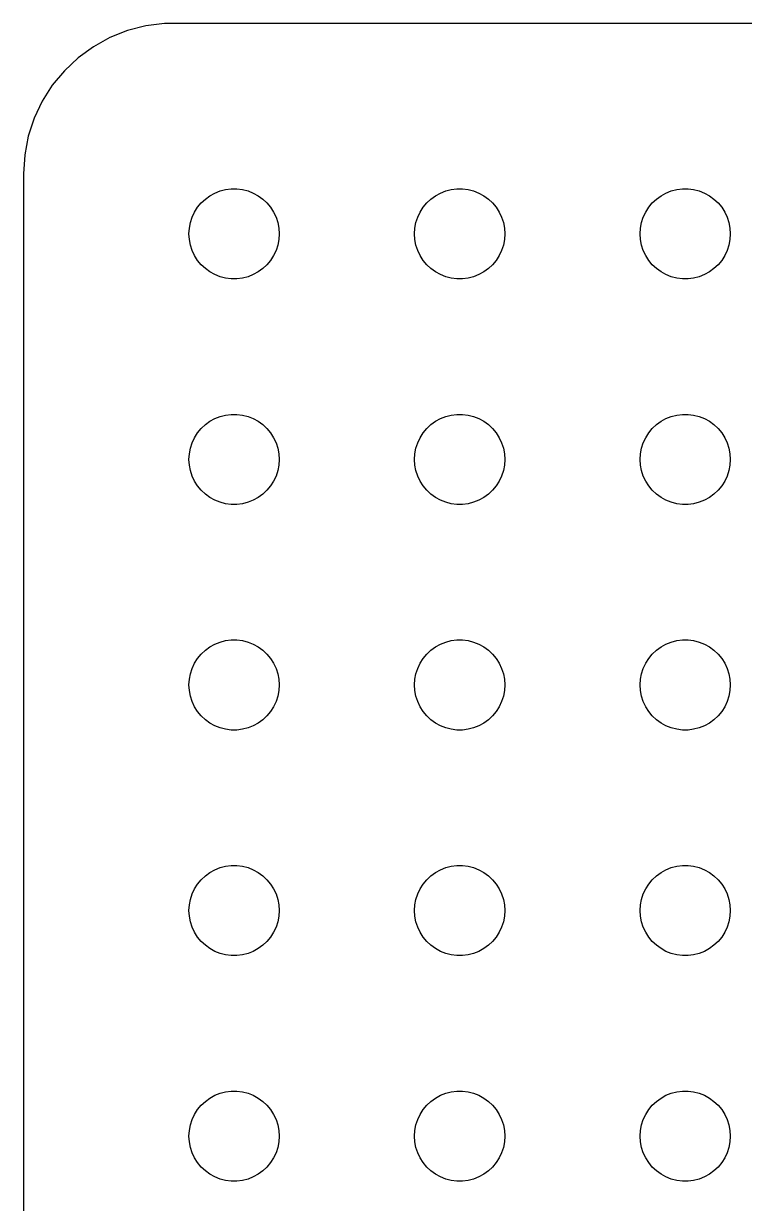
# Model space of a CAD drawing. Header units: metres. Extents: x -187 to 187, y -37 to 37.
# Drawn here: x -187 to -163.03, y -2.24 to 36.99 of the extents above; entities that cross this region are included whole.
import ezdxf

# ---------------------------------------------------------------- set-up
doc = ezdxf.new("R2010")
doc.units = ezdxf.units.M

msp = doc.modelspace()

# ---------------------------------------------------------------- linework, layer by layer
for p, q in [((-182.937, 36.9114), (-183.545, 36.7553)), ((-182.314, 36.9901), (-182.937, 36.9114)), ((182.314, 36.9901), (-182.314, 36.9901)), ((-184.129, 36.5241), (-184.679, 36.2216)), ((-183.545, 36.7553), (-184.129, 36.5241)), ((-184.679, 36.2216), (-185.187, 35.8526)), ((-185.187, 35.8526), (-185.645, 35.4227)), ((-185.645, 35.4227), (-186.045, 34.9389)), ((-186.045, 34.9389), (-186.382, 34.4088)), ((-186.382, 34.4088), (-186.649, 33.8406)), ((-186.649, 33.8406), (-186.843, 33.2434)), ((-186.843, 33.2434), (-186.961, 32.6267)), ((-186.961, 32.6267), (-187, 32)), ((-187, 32), (-187, -32)), ((-180.639, 31.3572), (-180.464, 31.4266)), ((-180.464, 31.4266), (-180.281, 31.4734)), ((-180.281, 31.4734), (-180.094, 31.497)), ((-180.094, 31.497), (-179.906, 31.497)), ((-179.906, 31.497), (-179.719, 31.4734)), ((-179.719, 31.4734), (-179.536, 31.4266)), ((-179.536, 31.4266), (-179.361, 31.3572)), ((-173.139, 31.3572), (-172.964, 31.4266)), ((-172.964, 31.4266), (-172.781, 31.4734)), ((-172.781, 31.4734), (-172.594, 31.497)), ((-172.594, 31.497), (-172.406, 31.497)), ((-172.406, 31.497), (-172.219, 31.4734)), ((-172.219, 31.4734), (-172.036, 31.4266)), ((-172.036, 31.4266), (-171.861, 31.3572)), ((-165.639, 31.3572), (-165.464, 31.4266)), ((-165.464, 31.4266), (-165.281, 31.4734)), ((-165.281, 31.4734), (-165.094, 31.497)), ((-165.094, 31.497), (-164.906, 31.497)), ((-164.906, 31.497), (-164.719, 31.4734)), ((-164.719, 31.4734), (-164.536, 31.4266)), ((-164.536, 31.4266), (-164.361, 31.3572)), ((-181.214, 30.8817), (-181.093, 31.0268)), ((-181.093, 31.0268), (-180.956, 31.1558)), ((-180.956, 31.1558), (-180.804, 31.2665)), ((-180.804, 31.2665), (-180.639, 31.3572)), ((-179.361, 31.3572), (-179.196, 31.2665)), ((-179.196, 31.2665), (-179.044, 31.1558)), ((-179.044, 31.1558), (-178.907, 31.0268)), ((-178.907, 31.0268), (-178.786, 30.8817)), ((-173.714, 30.8817), (-173.593, 31.0268)), ((-173.593, 31.0268), (-173.456, 31.1558)), ((-173.456, 31.1558), (-173.304, 31.2665)), ((-173.304, 31.2665), (-173.139, 31.3572)), ((-171.861, 31.3572), (-171.696, 31.2665)), ((-171.696, 31.2665), (-171.544, 31.1558)), ((-171.544, 31.1558), (-171.407, 31.0268)), ((-171.407, 31.0268), (-171.286, 30.8817)), ((-166.214, 30.8817), (-166.093, 31.0268)), ((-166.093, 31.0268), (-165.956, 31.1558)), ((-165.956, 31.1558), (-165.804, 31.2665)), ((-165.804, 31.2665), (-165.639, 31.3572)), ((-164.361, 31.3572), (-164.196, 31.2665)), ((-164.196, 31.2665), (-164.044, 31.1558)), ((-164.044, 31.1558), (-163.907, 31.0268)), ((-163.907, 31.0268), (-163.786, 30.8817)), ((-181.395, 30.5522), (-181.314, 30.7226)), ((-181.314, 30.7226), (-181.214, 30.8817)), ((-178.786, 30.8817), (-178.686, 30.7226)), ((-178.686, 30.7226), (-178.605, 30.5522)), ((-173.895, 30.5522), (-173.814, 30.7226)), ((-173.814, 30.7226), (-173.714, 30.8817)), ((-171.286, 30.8817), (-171.186, 30.7226)), ((-171.186, 30.7226), (-171.105, 30.5522)), ((-166.395, 30.5522), (-166.314, 30.7226)), ((-166.314, 30.7226), (-166.214, 30.8817)), ((-163.786, 30.8817), (-163.686, 30.7226)), ((-163.686, 30.7226), (-163.605, 30.5522)), ((-181.488, 30.188), (-181.453, 30.373)), ((-181.453, 30.373), (-181.395, 30.5522)), ((-178.605, 30.5522), (-178.547, 30.373)), ((-178.547, 30.373), (-178.512, 30.188)), ((-173.988, 30.188), (-173.953, 30.373)), ((-173.953, 30.373), (-173.895, 30.5522)), ((-171.105, 30.5522), (-171.047, 30.373)), ((-171.047, 30.373), (-171.012, 30.188)), ((-166.488, 30.188), (-166.453, 30.373)), ((-166.453, 30.373), (-166.395, 30.5522)), ((-163.605, 30.5522), (-163.547, 30.373)), ((-163.547, 30.373), (-163.512, 30.188)), ((-181.5, 30), (-181.488, 30.188)), ((-181.488, 29.812), (-181.5, 30)), ((-178.512, 30.188), (-178.5, 30)), ((-178.5, 30), (-178.512, 29.812)), ((-174, 30), (-173.988, 30.188)), ((-173.988, 29.812), (-174, 30)), ((-171.012, 30.188), (-171, 30)), ((-171, 30), (-171.012, 29.812)), ((-166.5, 30), (-166.488, 30.188)), ((-166.488, 29.812), (-166.5, 30)), ((-163.512, 30.188), (-163.5, 30)), ((-163.5, 30), (-163.512, 29.812)), ((-181.453, 29.627), (-181.488, 29.812)), ((-181.395, 29.4478), (-181.453, 29.627)), ((-181.314, 29.2774), (-181.395, 29.4478)), ((-178.605, 29.4478), (-178.686, 29.2774)), ((-178.547, 29.627), (-178.605, 29.4478)), ((-178.512, 29.812), (-178.547, 29.627)), ((-173.953, 29.627), (-173.988, 29.812)), ((-173.895, 29.4478), (-173.953, 29.627)), ((-173.814, 29.2774), (-173.895, 29.4478)), ((-171.105, 29.4478), (-171.186, 29.2774)), ((-171.047, 29.627), (-171.105, 29.4478)), ((-171.012, 29.812), (-171.047, 29.627)), ((-166.453, 29.627), (-166.488, 29.812)), ((-166.395, 29.4478), (-166.453, 29.627)), ((-166.314, 29.2774), (-166.395, 29.4478)), ((-163.605, 29.4478), (-163.686, 29.2774)), ((-163.547, 29.627), (-163.605, 29.4478)), ((-163.512, 29.812), (-163.547, 29.627)), ((-181.214, 29.1183), (-181.314, 29.2774)), ((-181.093, 28.9732), (-181.214, 29.1183)), ((-178.786, 29.1183), (-178.907, 28.9732)), ((-178.686, 29.2774), (-178.786, 29.1183)), ((-173.714, 29.1183), (-173.814, 29.2774)), ((-173.593, 28.9732), (-173.714, 29.1183)), ((-171.286, 29.1183), (-171.407, 28.9732)), ((-171.186, 29.2774), (-171.286, 29.1183)), ((-166.214, 29.1183), (-166.314, 29.2774)), ((-166.093, 28.9732), (-166.214, 29.1183)), ((-163.786, 29.1183), (-163.907, 28.9732)), ((-163.686, 29.2774), (-163.786, 29.1183)), ((-180.956, 28.8442), (-181.093, 28.9732)), ((-180.804, 28.7335), (-180.956, 28.8442)), ((-180.639, 28.6427), (-180.804, 28.7335)), ((-180.464, 28.5734), (-180.639, 28.6427)), ((-179.361, 28.6427), (-179.536, 28.5734)), ((-179.196, 28.7335), (-179.361, 28.6427)), ((-179.044, 28.8442), (-179.196, 28.7335)), ((-178.907, 28.9732), (-179.044, 28.8442)), ((-173.456, 28.8442), (-173.593, 28.9732)), ((-173.304, 28.7335), (-173.456, 28.8442)), ((-173.139, 28.6427), (-173.304, 28.7335)), ((-172.964, 28.5734), (-173.139, 28.6427)), ((-171.861, 28.6427), (-172.036, 28.5734)), ((-171.696, 28.7335), (-171.861, 28.6427)), ((-171.544, 28.8442), (-171.696, 28.7335)), ((-171.407, 28.9732), (-171.544, 28.8442)), ((-165.956, 28.8442), (-166.093, 28.9732)), ((-165.804, 28.7335), (-165.956, 28.8442)), ((-165.639, 28.6427), (-165.804, 28.7335)), ((-165.464, 28.5734), (-165.639, 28.6427)), ((-164.361, 28.6427), (-164.536, 28.5734)), ((-164.196, 28.7335), (-164.361, 28.6427)), ((-164.044, 28.8442), (-164.196, 28.7335)), ((-163.907, 28.9732), (-164.044, 28.8442)), ((-180.281, 28.5266), (-180.464, 28.5734)), ((-180.094, 28.503), (-180.281, 28.5266)), ((-179.906, 28.503), (-180.094, 28.503)), ((-179.719, 28.5266), (-179.906, 28.503)), ((-179.536, 28.5734), (-179.719, 28.5266)), ((-172.781, 28.5266), (-172.964, 28.5734)), ((-172.594, 28.503), (-172.781, 28.5266)), ((-172.406, 28.503), (-172.594, 28.503)), ((-172.219, 28.5266), (-172.406, 28.503)), ((-172.036, 28.5734), (-172.219, 28.5266)), ((-165.281, 28.5266), (-165.464, 28.5734)), ((-165.094, 28.503), (-165.281, 28.5266)), ((-164.906, 28.503), (-165.094, 28.503)), ((-164.719, 28.5266), (-164.906, 28.503)), ((-164.536, 28.5734), (-164.719, 28.5266)), ((-180.464, 23.9266), (-180.281, 23.9734)), ((-180.281, 23.9734), (-180.094, 23.997)), ((-180.094, 23.997), (-179.906, 23.997)), ((-179.906, 23.997), (-179.719, 23.9734)), ((-179.719, 23.9734), (-179.536, 23.9266)), ((-172.964, 23.9266), (-172.781, 23.9734)), ((-172.781, 23.9734), (-172.594, 23.997)), ((-172.594, 23.997), (-172.406, 23.997)), ((-172.406, 23.997), (-172.219, 23.9734)), ((-172.219, 23.9734), (-172.036, 23.9266)), ((-165.464, 23.9266), (-165.281, 23.9734)), ((-165.281, 23.9734), (-165.094, 23.997)), ((-165.094, 23.997), (-164.906, 23.997)), ((-164.906, 23.997), (-164.719, 23.9734)), ((-164.719, 23.9734), (-164.536, 23.9266)), ((-181.093, 23.5268), (-180.956, 23.6558)), ((-180.956, 23.6558), (-180.804, 23.7665)), ((-180.804, 23.7665), (-180.639, 23.8572)), ((-180.639, 23.8572), (-180.464, 23.9266)), ((-179.536, 23.9266), (-179.361, 23.8572)), ((-179.361, 23.8572), (-179.196, 23.7665)), ((-179.196, 23.7665), (-179.044, 23.6558)), ((-179.044, 23.6558), (-178.907, 23.5268)), ((-173.593, 23.5268), (-173.456, 23.6558)), ((-173.456, 23.6558), (-173.304, 23.7665)), ((-173.304, 23.7665), (-173.139, 23.8572)), ((-173.139, 23.8572), (-172.964, 23.9266)), ((-172.036, 23.9266), (-171.861, 23.8572)), ((-171.861, 23.8572), (-171.696, 23.7665)), ((-171.696, 23.7665), (-171.544, 23.6558)), ((-171.544, 23.6558), (-171.407, 23.5268)), ((-166.093, 23.5268), (-165.956, 23.6558)), ((-165.956, 23.6558), (-165.804, 23.7665)), ((-165.804, 23.7665), (-165.639, 23.8572)), ((-165.639, 23.8572), (-165.464, 23.9266)), ((-164.536, 23.9266), (-164.361, 23.8572)), ((-164.361, 23.8572), (-164.196, 23.7665)), ((-164.196, 23.7665), (-164.044, 23.6558)), ((-164.044, 23.6558), (-163.907, 23.5268)), ((-181.395, 23.0522), (-181.314, 23.2226)), ((-181.314, 23.2226), (-181.214, 23.3817)), ((-181.214, 23.3817), (-181.093, 23.5268)), ((-178.907, 23.5268), (-178.786, 23.3817)), ((-178.786, 23.3817), (-178.686, 23.2226)), ((-178.686, 23.2226), (-178.605, 23.0522)), ((-173.895, 23.0522), (-173.814, 23.2226)), ((-173.814, 23.2226), (-173.714, 23.3817)), ((-173.714, 23.3817), (-173.593, 23.5268)), ((-171.407, 23.5268), (-171.286, 23.3817)), ((-171.286, 23.3817), (-171.186, 23.2226)), ((-171.186, 23.2226), (-171.105, 23.0522)), ((-166.395, 23.0522), (-166.314, 23.2226)), ((-166.314, 23.2226), (-166.214, 23.3817)), ((-166.214, 23.3817), (-166.093, 23.5268)), ((-163.907, 23.5268), (-163.786, 23.3817)), ((-163.786, 23.3817), (-163.686, 23.2226)), ((-163.686, 23.2226), (-163.605, 23.0522)), ((-181.488, 22.688), (-181.453, 22.873)), ((-181.453, 22.873), (-181.395, 23.0522)), ((-178.605, 23.0522), (-178.547, 22.873)), ((-178.547, 22.873), (-178.512, 22.688)), ((-173.988, 22.688), (-173.953, 22.873)), ((-173.953, 22.873), (-173.895, 23.0522)), ((-171.105, 23.0522), (-171.047, 22.873)), ((-171.047, 22.873), (-171.012, 22.688)), ((-166.488, 22.688), (-166.453, 22.873)), ((-166.453, 22.873), (-166.395, 23.0522)), ((-163.605, 23.0522), (-163.547, 22.873)), ((-163.547, 22.873), (-163.512, 22.688)), ((-181.5, 22.5), (-181.488, 22.688)), ((-181.488, 22.312), (-181.5, 22.5)), ((-178.512, 22.688), (-178.5, 22.5)), ((-178.5, 22.5), (-178.512, 22.312)), ((-174, 22.5), (-173.988, 22.688)), ((-173.988, 22.312), (-174, 22.5)), ((-171.012, 22.688), (-171, 22.5)), ((-171, 22.5), (-171.012, 22.312)), ((-166.5, 22.5), (-166.488, 22.688)), ((-166.488, 22.312), (-166.5, 22.5)), ((-163.512, 22.688), (-163.5, 22.5)), ((-163.5, 22.5), (-163.512, 22.312)), ((-181.453, 22.127), (-181.488, 22.312)), ((-181.395, 21.9478), (-181.453, 22.127)), ((-178.547, 22.127), (-178.605, 21.9478)), ((-178.512, 22.312), (-178.547, 22.127)), ((-173.953, 22.127), (-173.988, 22.312)), ((-173.895, 21.9478), (-173.953, 22.127)), ((-171.047, 22.127), (-171.105, 21.9478)), ((-171.012, 22.312), (-171.047, 22.127)), ((-166.453, 22.127), (-166.488, 22.312)), ((-166.395, 21.9478), (-166.453, 22.127)), ((-163.547, 22.127), (-163.605, 21.9478)), ((-163.512, 22.312), (-163.547, 22.127)), ((-181.314, 21.7774), (-181.395, 21.9478)), ((-181.214, 21.6183), (-181.314, 21.7774)), ((-181.093, 21.4732), (-181.214, 21.6183)), ((-178.786, 21.6183), (-178.907, 21.4732)), ((-178.686, 21.7774), (-178.786, 21.6183)), ((-178.605, 21.9478), (-178.686, 21.7774)), ((-173.814, 21.7774), (-173.895, 21.9478)), ((-173.714, 21.6183), (-173.814, 21.7774)), ((-173.593, 21.4732), (-173.714, 21.6183)), ((-171.286, 21.6183), (-171.407, 21.4732)), ((-171.186, 21.7774), (-171.286, 21.6183)), ((-171.105, 21.9478), (-171.186, 21.7774)), ((-166.314, 21.7774), (-166.395, 21.9478)), ((-166.214, 21.6183), (-166.314, 21.7774)), ((-166.093, 21.4732), (-166.214, 21.6183)), ((-163.786, 21.6183), (-163.907, 21.4732)), ((-163.686, 21.7774), (-163.786, 21.6183)), ((-163.605, 21.9478), (-163.686, 21.7774)), ((-180.956, 21.3442), (-181.093, 21.4732)), ((-180.804, 21.2335), (-180.956, 21.3442)), ((-180.639, 21.1427), (-180.804, 21.2335)), ((-179.196, 21.2335), (-179.361, 21.1427)), ((-179.044, 21.3442), (-179.196, 21.2335)), ((-178.907, 21.4732), (-179.044, 21.3442)), ((-173.456, 21.3442), (-173.593, 21.4732)), ((-173.304, 21.2335), (-173.456, 21.3442)), ((-173.139, 21.1427), (-173.304, 21.2335)), ((-171.696, 21.2335), (-171.861, 21.1427)), ((-171.544, 21.3442), (-171.696, 21.2335)), ((-171.407, 21.4732), (-171.544, 21.3442)), ((-165.956, 21.3442), (-166.093, 21.4732)), ((-165.804, 21.2335), (-165.956, 21.3442)), ((-165.639, 21.1427), (-165.804, 21.2335)), ((-164.196, 21.2335), (-164.361, 21.1427)), ((-164.044, 21.3442), (-164.196, 21.2335)), ((-163.907, 21.4732), (-164.044, 21.3442)), ((-180.464, 21.0734), (-180.639, 21.1427)), ((-180.281, 21.0266), (-180.464, 21.0734)), ((-180.094, 21.003), (-180.281, 21.0266)), ((-179.906, 21.003), (-180.094, 21.003)), ((-179.719, 21.0266), (-179.906, 21.003)), ((-179.536, 21.0734), (-179.719, 21.0266)), ((-179.361, 21.1427), (-179.536, 21.0734)), ((-172.964, 21.0734), (-173.139, 21.1427)), ((-172.781, 21.0266), (-172.964, 21.0734)), ((-172.594, 21.003), (-172.781, 21.0266)), ((-172.406, 21.003), (-172.594, 21.003)), ((-172.219, 21.0266), (-172.406, 21.003)), ((-172.036, 21.0734), (-172.219, 21.0266)), ((-171.861, 21.1427), (-172.036, 21.0734)), ((-165.464, 21.0734), (-165.639, 21.1427)), ((-165.281, 21.0266), (-165.464, 21.0734)), ((-165.094, 21.003), (-165.281, 21.0266)), ((-164.906, 21.003), (-165.094, 21.003)), ((-164.719, 21.0266), (-164.906, 21.003)), ((-164.536, 21.0734), (-164.719, 21.0266)), ((-164.361, 21.1427), (-164.536, 21.0734)), ((-180.281, 16.4734), (-180.094, 16.497)), ((-180.094, 16.497), (-179.906, 16.497)), ((-179.906, 16.497), (-179.719, 16.4734)), ((-172.781, 16.4734), (-172.594, 16.497)), ((-172.594, 16.497), (-172.406, 16.497)), ((-172.406, 16.497), (-172.219, 16.4734)), ((-165.281, 16.4734), (-165.094, 16.497)), ((-165.094, 16.497), (-164.906, 16.497)), ((-164.906, 16.497), (-164.719, 16.4734)), ((-181.093, 16.0268), (-180.956, 16.1558)), ((-180.956, 16.1558), (-180.804, 16.2665)), ((-180.804, 16.2665), (-180.639, 16.3572)), ((-180.639, 16.3572), (-180.464, 16.4266)), ((-180.464, 16.4266), (-180.281, 16.4734)), ((-179.719, 16.4734), (-179.536, 16.4266)), ((-179.536, 16.4266), (-179.361, 16.3572)), ((-179.361, 16.3572), (-179.196, 16.2665)), ((-179.196, 16.2665), (-179.044, 16.1558)), ((-179.044, 16.1558), (-178.907, 16.0268)), ((-173.593, 16.0268), (-173.456, 16.1558)), ((-173.456, 16.1558), (-173.304, 16.2665)), ((-173.304, 16.2665), (-173.139, 16.3572)), ((-173.139, 16.3572), (-172.964, 16.4266)), ((-172.964, 16.4266), (-172.781, 16.4734)), ((-172.219, 16.4734), (-172.036, 16.4266)), ((-172.036, 16.4266), (-171.861, 16.3572)), ((-171.861, 16.3572), (-171.696, 16.2665)), ((-171.696, 16.2665), (-171.544, 16.1558)), ((-171.544, 16.1558), (-171.407, 16.0268)), ((-166.093, 16.0268), (-165.956, 16.1558)), ((-165.956, 16.1558), (-165.804, 16.2665)), ((-165.804, 16.2665), (-165.639, 16.3572)), ((-165.639, 16.3572), (-165.464, 16.4266)), ((-165.464, 16.4266), (-165.281, 16.4734)), ((-164.719, 16.4734), (-164.536, 16.4266)), ((-164.536, 16.4266), (-164.361, 16.3572)), ((-164.361, 16.3572), (-164.196, 16.2665)), ((-164.196, 16.2665), (-164.044, 16.1558)), ((-164.044, 16.1558), (-163.907, 16.0268)), ((-181.395, 15.5522), (-181.314, 15.7226)), ((-181.314, 15.7226), (-181.214, 15.8817)), ((-181.214, 15.8817), (-181.093, 16.0268)), ((-178.907, 16.0268), (-178.786, 15.8817)), ((-178.786, 15.8817), (-178.686, 15.7226)), ((-178.686, 15.7226), (-178.605, 15.5522)), ((-173.895, 15.5522), (-173.814, 15.7226)), ((-173.814, 15.7226), (-173.714, 15.8817)), ((-173.714, 15.8817), (-173.593, 16.0268)), ((-171.407, 16.0268), (-171.286, 15.8817)), ((-171.286, 15.8817), (-171.186, 15.7226)), ((-171.186, 15.7226), (-171.105, 15.5522)), ((-166.395, 15.5522), (-166.314, 15.7226)), ((-166.314, 15.7226), (-166.214, 15.8817)), ((-166.214, 15.8817), (-166.093, 16.0268)), ((-163.907, 16.0268), (-163.786, 15.8817)), ((-163.786, 15.8817), (-163.686, 15.7226)), ((-163.686, 15.7226), (-163.605, 15.5522)), ((-181.488, 15.188), (-181.453, 15.373)), ((-181.453, 15.373), (-181.395, 15.5522)), ((-178.605, 15.5522), (-178.547, 15.373)), ((-178.547, 15.373), (-178.512, 15.188)), ((-173.988, 15.188), (-173.953, 15.373)), ((-173.953, 15.373), (-173.895, 15.5522)), ((-171.105, 15.5522), (-171.047, 15.373)), ((-171.047, 15.373), (-171.012, 15.188)), ((-166.488, 15.188), (-166.453, 15.373)), ((-166.453, 15.373), (-166.395, 15.5522)), ((-163.605, 15.5522), (-163.547, 15.373)), ((-163.547, 15.373), (-163.512, 15.188)), ((-181.5, 15), (-181.488, 15.188)), ((-181.488, 14.812), (-181.5, 15)), ((-178.512, 15.188), (-178.5, 15)), ((-178.5, 15), (-178.512, 14.812)), ((-174, 15), (-173.988, 15.188)), ((-173.988, 14.812), (-174, 15)), ((-171.012, 15.188), (-171, 15)), ((-171, 15), (-171.012, 14.812)), ((-166.5, 15), (-166.488, 15.188)), ((-166.488, 14.812), (-166.5, 15)), ((-163.512, 15.188), (-163.5, 15)), ((-163.5, 15), (-163.512, 14.812)), ((-181.453, 14.627), (-181.488, 14.812)), ((-181.395, 14.4478), (-181.453, 14.627)), ((-178.547, 14.627), (-178.605, 14.4478)), ((-178.512, 14.812), (-178.547, 14.627)), ((-173.953, 14.627), (-173.988, 14.812)), ((-173.895, 14.4478), (-173.953, 14.627)), ((-171.047, 14.627), (-171.105, 14.4478)), ((-171.012, 14.812), (-171.047, 14.627)), ((-166.453, 14.627), (-166.488, 14.812)), ((-166.395, 14.4478), (-166.453, 14.627)), ((-163.547, 14.627), (-163.605, 14.4478)), ((-163.512, 14.812), (-163.547, 14.627)), ((-181.314, 14.2774), (-181.395, 14.4478)), ((-181.214, 14.1183), (-181.314, 14.2774)), ((-178.686, 14.2774), (-178.786, 14.1183)), ((-178.605, 14.4478), (-178.686, 14.2774)), ((-173.814, 14.2774), (-173.895, 14.4478)), ((-173.714, 14.1183), (-173.814, 14.2774)), ((-171.186, 14.2774), (-171.286, 14.1183)), ((-171.105, 14.4478), (-171.186, 14.2774)), ((-166.314, 14.2774), (-166.395, 14.4478)), ((-166.214, 14.1183), (-166.314, 14.2774)), ((-163.686, 14.2774), (-163.786, 14.1183)), ((-163.605, 14.4478), (-163.686, 14.2774)), ((-181.093, 13.9732), (-181.214, 14.1183)), ((-180.956, 13.8442), (-181.093, 13.9732)), ((-180.804, 13.7335), (-180.956, 13.8442)), ((-180.639, 13.6427), (-180.804, 13.7335)), ((-179.196, 13.7335), (-179.361, 13.6427)), ((-179.044, 13.8442), (-179.196, 13.7335)), ((-178.907, 13.9732), (-179.044, 13.8442)), ((-178.786, 14.1183), (-178.907, 13.9732)), ((-173.593, 13.9732), (-173.714, 14.1183)), ((-173.456, 13.8442), (-173.593, 13.9732)), ((-173.304, 13.7335), (-173.456, 13.8442)), ((-173.139, 13.6427), (-173.304, 13.7335)), ((-171.696, 13.7335), (-171.861, 13.6427)), ((-171.544, 13.8442), (-171.696, 13.7335)), ((-171.407, 13.9732), (-171.544, 13.8442)), ((-171.286, 14.1183), (-171.407, 13.9732)), ((-166.093, 13.9732), (-166.214, 14.1183)), ((-165.956, 13.8442), (-166.093, 13.9732)), ((-165.804, 13.7335), (-165.956, 13.8442)), ((-165.639, 13.6427), (-165.804, 13.7335)), ((-164.196, 13.7335), (-164.361, 13.6427)), ((-164.044, 13.8442), (-164.196, 13.7335)), ((-163.907, 13.9732), (-164.044, 13.8442)), ((-163.786, 14.1183), (-163.907, 13.9732)), ((-180.464, 13.5734), (-180.639, 13.6427)), ((-180.281, 13.5266), (-180.464, 13.5734)), ((-180.094, 13.5029), (-180.281, 13.5266)), ((-179.906, 13.5029), (-180.094, 13.5029)), ((-179.719, 13.5266), (-179.906, 13.5029)), ((-179.536, 13.5734), (-179.719, 13.5266)), ((-179.361, 13.6427), (-179.536, 13.5734)), ((-172.964, 13.5734), (-173.139, 13.6427)), ((-172.781, 13.5266), (-172.964, 13.5734)), ((-172.594, 13.5029), (-172.781, 13.5266)), ((-172.406, 13.5029), (-172.594, 13.5029)), ((-172.219, 13.5266), (-172.406, 13.5029)), ((-172.036, 13.5734), (-172.219, 13.5266)), ((-171.861, 13.6427), (-172.036, 13.5734)), ((-165.464, 13.5734), (-165.639, 13.6427)), ((-165.281, 13.5266), (-165.464, 13.5734)), ((-165.094, 13.5029), (-165.281, 13.5266)), ((-164.906, 13.5029), (-165.094, 13.5029)), ((-164.719, 13.5266), (-164.906, 13.5029)), ((-164.536, 13.5734), (-164.719, 13.5266)), ((-164.361, 13.6427), (-164.536, 13.5734)), ((-181.093, 8.52681), (-180.956, 8.65576)), ((-180.956, 8.65576), (-180.804, 8.76648)), ((-180.804, 8.76648), (-180.639, 8.85724)), ((-180.639, 8.85724), (-180.464, 8.92657)), ((-180.464, 8.92657), (-180.281, 8.97342)), ((-180.281, 8.97342), (-180.094, 8.99704)), ((-180.094, 8.99704), (-179.906, 8.99704)), ((-179.906, 8.99704), (-179.719, 8.97342)), ((-179.719, 8.97342), (-179.536, 8.92657)), ((-179.536, 8.92657), (-179.361, 8.85724)), ((-179.361, 8.85724), (-179.196, 8.76648)), ((-179.196, 8.76648), (-179.044, 8.65576)), ((-179.044, 8.65576), (-178.907, 8.52681)), ((-173.593, 8.52681), (-173.456, 8.65576)), ((-173.456, 8.65576), (-173.304, 8.76648)), ((-173.304, 8.76648), (-173.139, 8.85724)), ((-173.139, 8.85724), (-172.964, 8.92657)), ((-172.964, 8.92657), (-172.781, 8.97342)), ((-172.781, 8.97342), (-172.594, 8.99704)), ((-172.594, 8.99704), (-172.406, 8.99704)), ((-172.406, 8.99704), (-172.219, 8.97342)), ((-172.219, 8.97342), (-172.036, 8.92657)), ((-172.036, 8.92657), (-171.861, 8.85724)), ((-171.861, 8.85724), (-171.696, 8.76648)), ((-171.696, 8.76648), (-171.544, 8.65576)), ((-171.544, 8.65576), (-171.407, 8.52681)), ((-166.093, 8.52681), (-165.956, 8.65576)), ((-165.956, 8.65576), (-165.804, 8.76648)), ((-165.804, 8.76648), (-165.639, 8.85724)), ((-165.639, 8.85724), (-165.464, 8.92657)), ((-165.464, 8.92657), (-165.281, 8.97342)), ((-165.281, 8.97342), (-165.094, 8.99704)), ((-165.094, 8.99704), (-164.906, 8.99704)), ((-164.906, 8.99704), (-164.719, 8.97342)), ((-164.719, 8.97342), (-164.536, 8.92657)), ((-164.536, 8.92657), (-164.361, 8.85724)), ((-164.361, 8.85724), (-164.196, 8.76648)), ((-164.196, 8.76648), (-164.044, 8.65576)), ((-164.044, 8.65576), (-163.907, 8.52681)), ((-181.314, 8.22263), (-181.214, 8.38167)), ((-181.214, 8.38167), (-181.093, 8.52681)), ((-178.907, 8.52681), (-178.786, 8.38167)), ((-178.786, 8.38167), (-178.686, 8.22263)), ((-173.814, 8.22263), (-173.714, 8.38167)), ((-173.714, 8.38167), (-173.593, 8.52681)), ((-171.407, 8.52681), (-171.286, 8.38167)), ((-171.286, 8.38167), (-171.186, 8.22263)), ((-166.314, 8.22263), (-166.214, 8.38167)), ((-166.214, 8.38167), (-166.093, 8.52681)), ((-163.907, 8.52681), (-163.786, 8.38167)), ((-163.786, 8.38167), (-163.686, 8.22263)), ((-181.488, 7.68799), (-181.453, 7.87303)), ((-181.453, 7.87303), (-181.395, 8.05219)), ((-181.395, 8.05219), (-181.314, 8.22263)), ((-178.686, 8.22263), (-178.605, 8.05219)), ((-178.605, 8.05219), (-178.547, 7.87303)), ((-178.547, 7.87303), (-178.512, 7.68799)), ((-173.988, 7.68799), (-173.953, 7.87303)), ((-173.953, 7.87303), (-173.895, 8.05219)), ((-173.895, 8.05219), (-173.814, 8.22263)), ((-171.186, 8.22263), (-171.105, 8.05219)), ((-171.105, 8.05219), (-171.047, 7.87303)), ((-171.047, 7.87303), (-171.012, 7.68799)), ((-166.488, 7.68799), (-166.453, 7.87303)), ((-166.453, 7.87303), (-166.395, 8.05219)), ((-166.395, 8.05219), (-166.314, 8.22263)), ((-163.686, 8.22263), (-163.605, 8.05219)), ((-163.605, 8.05219), (-163.547, 7.87303)), ((-163.547, 7.87303), (-163.512, 7.68799)), ((-181.5, 7.5), (-181.488, 7.68799)), ((-181.488, 7.312), (-181.5, 7.5)), ((-178.512, 7.68799), (-178.5, 7.5)), ((-178.5, 7.5), (-178.512, 7.312)), ((-174, 7.5), (-173.988, 7.68799)), ((-173.988, 7.312), (-174, 7.5)), ((-171.012, 7.68799), (-171, 7.5)), ((-171, 7.5), (-171.012, 7.312)), ((-166.5, 7.5), (-166.488, 7.68799)), ((-166.488, 7.312), (-166.5, 7.5)), ((-163.512, 7.68799), (-163.5, 7.5)), ((-163.5, 7.5), (-163.512, 7.312)), ((-181.453, 7.12695), (-181.488, 7.312)), ((-181.395, 6.9478), (-181.453, 7.12695)), ((-178.547, 7.12695), (-178.605, 6.9478)), ((-178.512, 7.312), (-178.547, 7.12695)), ((-173.953, 7.12695), (-173.988, 7.312)), ((-173.895, 6.9478), (-173.953, 7.12695)), ((-171.047, 7.12695), (-171.105, 6.9478)), ((-171.012, 7.312), (-171.047, 7.12695)), ((-166.453, 7.12695), (-166.488, 7.312)), ((-166.395, 6.9478), (-166.453, 7.12695)), ((-163.547, 7.12695), (-163.605, 6.9478)), ((-163.512, 7.312), (-163.547, 7.12695)), ((-181.314, 6.77736), (-181.395, 6.9478)), ((-181.214, 6.61832), (-181.314, 6.77736)), ((-178.686, 6.77736), (-178.786, 6.61832)), ((-178.605, 6.9478), (-178.686, 6.77736)), ((-173.814, 6.77736), (-173.895, 6.9478)), ((-173.714, 6.61832), (-173.814, 6.77736)), ((-171.186, 6.77736), (-171.286, 6.61832)), ((-171.105, 6.9478), (-171.186, 6.77736)), ((-166.314, 6.77736), (-166.395, 6.9478)), ((-166.214, 6.61832), (-166.314, 6.77736)), ((-163.686, 6.77736), (-163.786, 6.61832)), ((-163.605, 6.9478), (-163.686, 6.77736)), ((-181.093, 6.47318), (-181.214, 6.61832)), ((-180.956, 6.34422), (-181.093, 6.47318)), ((-180.804, 6.23351), (-180.956, 6.34422)), ((-179.044, 6.34422), (-179.196, 6.23351)), ((-178.907, 6.47318), (-179.044, 6.34422)), ((-178.786, 6.61832), (-178.907, 6.47318)), ((-173.593, 6.47318), (-173.714, 6.61832)), ((-173.456, 6.34422), (-173.593, 6.47318)), ((-173.304, 6.23351), (-173.456, 6.34422)), ((-171.544, 6.34422), (-171.696, 6.23351)), ((-171.407, 6.47318), (-171.544, 6.34422)), ((-171.286, 6.61832), (-171.407, 6.47318)), ((-166.093, 6.47318), (-166.214, 6.61832)), ((-165.956, 6.34422), (-166.093, 6.47318)), ((-165.804, 6.23351), (-165.956, 6.34422)), ((-164.044, 6.34422), (-164.196, 6.23351)), ((-163.907, 6.47318), (-164.044, 6.34422)), ((-163.786, 6.61832), (-163.907, 6.47318)), ((-180.639, 6.14275), (-180.804, 6.23351)), ((-180.464, 6.07341), (-180.639, 6.14275)), ((-180.281, 6.02657), (-180.464, 6.07341)), ((-180.094, 6.00294), (-180.281, 6.02657)), ((-179.906, 6.00294), (-180.094, 6.00294)), ((-179.719, 6.02657), (-179.906, 6.00294)), ((-179.536, 6.07341), (-179.719, 6.02657)), ((-179.361, 6.14275), (-179.536, 6.07341)), ((-179.196, 6.23351), (-179.361, 6.14275)), ((-173.139, 6.14275), (-173.304, 6.23351)), ((-172.964, 6.07341), (-173.139, 6.14275)), ((-172.781, 6.02657), (-172.964, 6.07341)), ((-172.594, 6.00294), (-172.781, 6.02657)), ((-172.406, 6.00294), (-172.594, 6.00294)), ((-172.219, 6.02657), (-172.406, 6.00294)), ((-172.036, 6.07341), (-172.219, 6.02657)), ((-171.861, 6.14275), (-172.036, 6.07341)), ((-171.696, 6.23351), (-171.861, 6.14275)), ((-165.639, 6.14275), (-165.804, 6.23351)), ((-165.464, 6.07341), (-165.639, 6.14275)), ((-165.281, 6.02657), (-165.464, 6.07341)), ((-165.094, 6.00294), (-165.281, 6.02657)), ((-164.906, 6.00294), (-165.094, 6.00294)), ((-164.719, 6.02657), (-164.906, 6.00294)), ((-164.536, 6.07341), (-164.719, 6.02657)), ((-164.361, 6.14275), (-164.536, 6.07341)), ((-164.196, 6.23351), (-164.361, 6.14275)), ((-180.956, 1.15576), (-180.804, 1.26648)), ((-180.804, 1.26648), (-180.639, 1.35724)), ((-180.639, 1.35724), (-180.464, 1.42657)), ((-180.464, 1.42657), (-180.281, 1.47342)), ((-180.281, 1.47342), (-180.094, 1.49704)), ((-180.094, 1.49704), (-179.906, 1.49704)), ((-179.906, 1.49704), (-179.719, 1.47342)), ((-179.719, 1.47342), (-179.536, 1.42657)), ((-179.536, 1.42657), (-179.361, 1.35724)), ((-179.361, 1.35724), (-179.196, 1.26648)), ((-179.196, 1.26648), (-179.044, 1.15576)), ((-173.456, 1.15576), (-173.304, 1.26648)), ((-173.304, 1.26648), (-173.139, 1.35724)), ((-173.139, 1.35724), (-172.964, 1.42657)), ((-172.964, 1.42657), (-172.781, 1.47342)), ((-172.781, 1.47342), (-172.594, 1.49704)), ((-172.594, 1.49704), (-172.406, 1.49704)), ((-172.406, 1.49704), (-172.219, 1.47342)), ((-172.219, 1.47342), (-172.036, 1.42657)), ((-172.036, 1.42657), (-171.861, 1.35724)), ((-171.861, 1.35724), (-171.696, 1.26648)), ((-171.696, 1.26648), (-171.544, 1.15576)), ((-165.956, 1.15576), (-165.804, 1.26648)), ((-165.804, 1.26648), (-165.639, 1.35724)), ((-165.639, 1.35724), (-165.464, 1.42657)), ((-165.464, 1.42657), (-165.281, 1.47342)), ((-165.281, 1.47342), (-165.094, 1.49704)), ((-165.094, 1.49704), (-164.906, 1.49704)), ((-164.906, 1.49704), (-164.719, 1.47342)), ((-164.719, 1.47342), (-164.536, 1.42657)), ((-164.536, 1.42657), (-164.361, 1.35724)), ((-164.361, 1.35724), (-164.196, 1.26648)), ((-164.196, 1.26648), (-164.044, 1.15576)), ((-181.314, 0.722626), (-181.214, 0.881668)), ((-181.214, 0.881668), (-181.093, 1.02681)), ((-181.093, 1.02681), (-180.956, 1.15576)), ((-179.044, 1.15576), (-178.907, 1.02681)), ((-178.907, 1.02681), (-178.786, 0.881668)), ((-178.786, 0.881668), (-178.686, 0.722626)), ((-173.814, 0.722626), (-173.714, 0.881668)), ((-173.714, 0.881668), (-173.593, 1.02681)), ((-173.593, 1.02681), (-173.456, 1.15576)), ((-171.544, 1.15576), (-171.407, 1.02681)), ((-171.407, 1.02681), (-171.286, 0.881668)), ((-171.286, 0.881668), (-171.186, 0.722626)), ((-166.314, 0.722626), (-166.214, 0.881668)), ((-166.214, 0.881668), (-166.093, 1.02681)), ((-166.093, 1.02681), (-165.956, 1.15576)), ((-164.044, 1.15576), (-163.907, 1.02681)), ((-163.907, 1.02681), (-163.786, 0.881668)), ((-163.786, 0.881668), (-163.686, 0.722626)), ((-181.453, 0.373032), (-181.395, 0.552185)), ((-181.395, 0.552185), (-181.314, 0.722626)), ((-178.686, 0.722626), (-178.605, 0.552185)), ((-178.605, 0.552185), (-178.547, 0.373032)), ((-173.953, 0.373032), (-173.895, 0.552185)), ((-173.895, 0.552185), (-173.814, 0.722626)), ((-171.186, 0.722626), (-171.105, 0.552185)), ((-171.105, 0.552185), (-171.047, 0.373032)), ((-166.453, 0.373032), (-166.395, 0.552185)), ((-166.395, 0.552185), (-166.314, 0.722626)), ((-163.686, 0.722626), (-163.605, 0.552185)), ((-163.605, 0.552185), (-163.547, 0.373032)), ((-181.5, 0), (-181.488, 0.187988)), ((-181.488, -0.187988), (-181.5, 0)), ((-181.488, 0.187988), (-181.453, 0.373032)), ((-178.547, 0.373032), (-178.512, 0.187988)), ((-178.512, 0.187988), (-178.5, 0)), ((-178.5, 0), (-178.512, -0.187988)), ((-174, 0), (-173.988, 0.187988)), ((-173.988, -0.187988), (-174, 0)), ((-173.988, 0.187988), (-173.953, 0.373032)), ((-171.047, 0.373032), (-171.012, 0.187988)), ((-171.012, 0.187988), (-171, 0)), ((-171, 0), (-171.012, -0.187988)), ((-166.5, 0), (-166.488, 0.187988)), ((-166.488, -0.187988), (-166.5, 0)), ((-166.488, 0.187988), (-166.453, 0.373032)), ((-163.547, 0.373032), (-163.512, 0.187988)), ((-163.512, 0.187988), (-163.5, 0)), ((-163.5, 0), (-163.512, -0.187988)), ((-181.453, -0.373032), (-181.488, -0.187988)), ((-181.395, -0.552185), (-181.453, -0.373032)), ((-178.547, -0.373032), (-178.605, -0.552185)), ((-178.512, -0.187988), (-178.547, -0.373032)), ((-173.953, -0.373032), (-173.988, -0.187988)), ((-173.895, -0.552185), (-173.953, -0.373032)), ((-171.047, -0.373032), (-171.105, -0.552185)), ((-171.012, -0.187988), (-171.047, -0.373032)), ((-166.453, -0.373032), (-166.488, -0.187988)), ((-166.395, -0.552185), (-166.453, -0.373032)), ((-163.547, -0.373032), (-163.605, -0.552185)), ((-163.512, -0.187988), (-163.547, -0.373032)), ((-181.314, -0.722626), (-181.395, -0.552185)), ((-181.214, -0.881668), (-181.314, -0.722626)), ((-178.686, -0.722626), (-178.786, -0.881668)), ((-178.605, -0.552185), (-178.686, -0.722626)), ((-173.814, -0.722626), (-173.895, -0.552185)), ((-173.714, -0.881668), (-173.814, -0.722626)), ((-171.186, -0.722626), (-171.286, -0.881668)), ((-171.105, -0.552185), (-171.186, -0.722626)), ((-166.314, -0.722626), (-166.395, -0.552185)), ((-166.214, -0.881668), (-166.314, -0.722626)), ((-163.686, -0.722626), (-163.786, -0.881668)), ((-163.605, -0.552185), (-163.686, -0.722626)), ((-181.093, -1.02681), (-181.214, -0.881668)), ((-180.956, -1.15576), (-181.093, -1.02681)), ((-180.804, -1.26648), (-180.956, -1.15576)), ((-179.044, -1.15576), (-179.196, -1.26648)), ((-178.907, -1.02681), (-179.044, -1.15576)), ((-178.786, -0.881668), (-178.907, -1.02681)), ((-173.593, -1.02681), (-173.714, -0.881668)), ((-173.456, -1.15576), (-173.593, -1.02681)), ((-173.304, -1.26648), (-173.456, -1.15576)), ((-171.544, -1.15576), (-171.696, -1.26648)), ((-171.407, -1.02681), (-171.544, -1.15576)), ((-171.286, -0.881668), (-171.407, -1.02681)), ((-166.093, -1.02681), (-166.214, -0.881668)), ((-165.956, -1.15576), (-166.093, -1.02681)), ((-165.804, -1.26648), (-165.956, -1.15576)), ((-164.044, -1.15576), (-164.196, -1.26648)), ((-163.907, -1.02681), (-164.044, -1.15576)), ((-163.786, -0.881668), (-163.907, -1.02681)), ((-180.639, -1.35724), (-180.804, -1.26648)), ((-180.464, -1.42657), (-180.639, -1.35724)), ((-180.281, -1.47342), (-180.464, -1.42657)), ((-180.094, -1.49704), (-180.281, -1.47342)), ((-179.906, -1.49704), (-180.094, -1.49704)), ((-179.719, -1.47342), (-179.906, -1.49704)), ((-179.536, -1.42657), (-179.719, -1.47342)), ((-179.361, -1.35724), (-179.536, -1.42657)), ((-179.196, -1.26648), (-179.361, -1.35724)), ((-173.139, -1.35724), (-173.304, -1.26648)), ((-172.964, -1.42657), (-173.139, -1.35724)), ((-172.781, -1.47342), (-172.964, -1.42657)), ((-172.594, -1.49704), (-172.781, -1.47342)), ((-172.406, -1.49704), (-172.594, -1.49704)), ((-172.219, -1.47342), (-172.406, -1.49704)), ((-172.036, -1.42657), (-172.219, -1.47342)), ((-171.861, -1.35724), (-172.036, -1.42657)), ((-171.696, -1.26648), (-171.861, -1.35724)), ((-165.639, -1.35724), (-165.804, -1.26648)), ((-165.464, -1.42657), (-165.639, -1.35724)), ((-165.281, -1.47342), (-165.464, -1.42657)), ((-165.094, -1.49704), (-165.281, -1.47342)), ((-164.906, -1.49704), (-165.094, -1.49704)), ((-164.719, -1.47342), (-164.906, -1.49704)), ((-164.536, -1.42657), (-164.719, -1.47342)), ((-164.361, -1.35724), (-164.536, -1.42657)), ((-164.196, -1.26648), (-164.361, -1.35724))]:
    msp.add_line(p, q)

doc.saveas('drawing.dxf')
